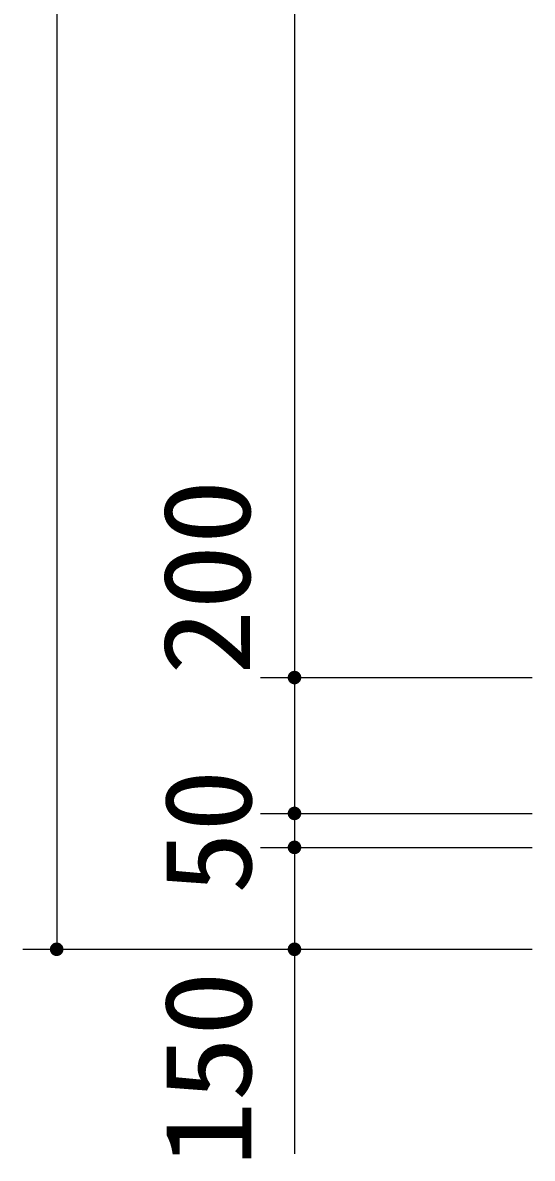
# Model space of a CAD drawing. Units: millimetres, scale not verified. Extents: x -14850 to 14850, y -10500 to 10500.
# Drawn here: x -11291 to -10541, y -6317 to -4646 of the extents above; entities that cross this region are included whole.
import ezdxf
from ezdxf.enums import TextEntityAlignment as Align

# ---------------------------------------------------------------- set-up
doc = ezdxf.new("R2010")
doc.units = ezdxf.units.MM
doc.header["$LTSCALE"] = 50
doc.layers.add('0-0_製作', color=5, linetype='Continuous', lineweight=25)
doc.styles.add('ＭＳ ゴシック', font='')
doc.styles.get('ＭＳ ゴシック').set_extended_font_data('MS Gothic')

msp = doc.modelspace()

# ---------------------------------------------------------------- linework, layer by layer
at = {"layer": '0-0_製作', "color": 2}
for p, q in [((-11240.99, -2829.5), (-11240.99, -6009.5)), ((-10890.99, -3079.5), (-10890.99, -5609.5)), ((-10940.99, -5609.5), (-10540.99, -5609.5)), ((-10890.99, -5609.5), (-10890.99, -5809.5)), ((-10940.99, -5809.5), (-10540.99, -5809.5)), ((-10890.99, -5809.5), (-10890.99, -5859.5)), ((-10940.99, -5859.5), (-10540.99, -5859.5)), ((-10890.99, -5859.5), (-10890.99, -6009.5)), ((-11290.99, -6009.5), (-10540.99, -6009.5)), ((-10890.99, -6009.5), (-10890.99, -6310.46))]:
    msp.add_line(p, q, dxfattribs=at)
at = {"layer": '0-0_製作'}
for points in [[(-10894.67, -5600.2), (-10890.99, -5599.5), (-10890.99, -5609.5)], [(-10893.48, -5599.81), (-10890.99, -5599.5), (-10894.67, -5600.2)], [(-10892.25, -5599.58), (-10890.99, -5599.5), (-10893.48, -5599.81)], [(-10890.99, -5599.5), (-10880.99, -5609.5), (-10890.99, -5609.5)], [(-10890.36, -5599.52), (-10880.99, -5609.5), (-10890.99, -5599.5)], [(-10889.12, -5599.67), (-10880.99, -5609.5), (-10890.36, -5599.52)], [(-10887.9, -5599.99), (-10880.99, -5609.5), (-10889.12, -5599.67)], [(-10900.97, -5608.87), (-10890.99, -5609.5), (-10900.99, -5609.5)], [(-10900.99, -5609.5), (-10897.37, -5617.2), (-10900.91, -5610.75)], [(-10900.99, -5609.5), (-10896.35, -5617.94), (-10897.37, -5617.2)], [(-10890.99, -5609.5), (-10896.35, -5617.94), (-10900.99, -5609.5)], [(-10900.81, -5607.62), (-10890.99, -5609.5), (-10900.97, -5608.87)], [(-10900.91, -5610.75), (-10898.28, -5616.34), (-10900.68, -5611.98)], [(-10900.91, -5610.75), (-10897.37, -5617.2), (-10898.28, -5616.34)], [(-10900.5, -5606.41), (-10890.99, -5609.5), (-10900.81, -5607.62)], [(-10900.68, -5611.98), (-10899.08, -5615.37), (-10900.29, -5613.18)], [(-10900.68, -5611.98), (-10898.28, -5616.34), (-10899.08, -5615.37)], [(-10900.04, -5605.24), (-10890.99, -5609.5), (-10900.5, -5606.41)], [(-10900.29, -5613.18), (-10899.08, -5615.37), (-10899.75, -5614.31)], [(-10899.44, -5604.14), (-10890.99, -5609.5), (-10900.04, -5605.24)], [(-10898.7, -5603.12), (-10890.99, -5609.5), (-10899.44, -5604.14)], [(-10897.84, -5602.21), (-10890.99, -5609.5), (-10898.7, -5603.12)], [(-10896.87, -5601.41), (-10890.99, -5609.5), (-10897.84, -5602.21)], [(-10895.81, -5600.73), (-10890.99, -5609.5), (-10896.87, -5601.41)], [(-10890.99, -5609.5), (-10895.25, -5618.54), (-10896.35, -5617.94)], [(-10894.67, -5600.2), (-10890.99, -5609.5), (-10895.81, -5600.73)], [(-10890.99, -5609.5), (-10894.08, -5619.01), (-10895.25, -5618.54)], [(-10890.99, -5609.5), (-10892.87, -5619.32), (-10894.08, -5619.01)], [(-10890.99, -5609.5), (-10891.62, -5619.48), (-10892.87, -5619.32)], [(-10890.99, -5609.5), (-10890.99, -5619.5), (-10891.62, -5619.48)], [(-10890.99, -5609.5), (-10889.74, -5619.42), (-10890.99, -5619.5)], [(-10890.99, -5609.5), (-10888.51, -5619.18), (-10889.74, -5619.42)], [(-10890.99, -5609.5), (-10887.31, -5618.79), (-10888.51, -5619.18)], [(-10890.99, -5609.5), (-10886.17, -5618.26), (-10887.31, -5618.79)], [(-10880.99, -5609.5), (-10886.17, -5618.26), (-10890.99, -5609.5)], [(-10886.73, -5600.45), (-10880.99, -5609.5), (-10887.9, -5599.99)], [(-10885.63, -5601.05), (-10880.99, -5609.5), (-10886.73, -5600.45)], [(-10880.99, -5609.5), (-10885.11, -5617.59), (-10886.17, -5618.26)], [(-10884.62, -5601.79), (-10880.99, -5609.5), (-10885.63, -5601.05)], [(-10880.99, -5609.5), (-10884.15, -5616.79), (-10885.11, -5617.59)], [(-10884.62, -5601.79), (-10881.07, -5608.24), (-10880.99, -5609.5)], [(-10883.7, -5602.65), (-10881.07, -5608.24), (-10884.62, -5601.79)], [(-10880.99, -5609.5), (-10883.29, -5615.87), (-10884.15, -5616.79)], [(-10883.7, -5602.65), (-10881.31, -5607.01), (-10881.07, -5608.24)], [(-10882.9, -5603.62), (-10881.31, -5607.01), (-10883.7, -5602.65)], [(-10880.99, -5609.5), (-10882.55, -5614.85), (-10883.29, -5615.87)], [(-10882.9, -5603.62), (-10881.69, -5605.82), (-10881.31, -5607.01)], [(-10882.23, -5604.68), (-10881.69, -5605.82), (-10882.9, -5603.62)], [(-10880.99, -5609.5), (-10881.94, -5613.75), (-10882.55, -5614.85)], [(-10880.99, -5609.5), (-10881.48, -5612.59), (-10881.94, -5613.75)], [(-10880.99, -5609.5), (-10881.17, -5611.37), (-10881.48, -5612.59)], [(-10880.99, -5609.5), (-10881.01, -5610.12), (-10881.17, -5611.37)], [(-10894.67, -5800.2), (-10890.99, -5809.5), (-10895.81, -5800.73)], [(-10894.67, -5800.2), (-10890.99, -5799.5), (-10890.99, -5809.5)], [(-10893.48, -5799.81), (-10890.99, -5799.5), (-10894.67, -5800.2)], [(-10892.25, -5799.58), (-10890.99, -5799.5), (-10893.48, -5799.81)], [(-10890.99, -5799.5), (-10880.99, -5809.5), (-10890.99, -5809.5)], [(-10890.36, -5799.52), (-10880.99, -5809.5), (-10890.99, -5799.5)], [(-10889.12, -5799.67), (-10880.99, -5809.5), (-10890.36, -5799.52)], [(-10887.9, -5799.99), (-10880.99, -5809.5), (-10889.12, -5799.67)], [(-10886.73, -5800.45), (-10880.99, -5809.5), (-10887.9, -5799.99)], [(-10885.63, -5801.05), (-10880.99, -5809.5), (-10886.73, -5800.45)], [(-10900.97, -5808.87), (-10890.99, -5809.5), (-10900.99, -5809.5)], [(-10900.99, -5809.5), (-10897.37, -5817.2), (-10900.91, -5810.75)], [(-10900.99, -5809.5), (-10896.35, -5817.94), (-10897.37, -5817.2)], [(-10890.99, -5809.5), (-10896.35, -5817.94), (-10900.99, -5809.5)], [(-10900.81, -5807.62), (-10890.99, -5809.5), (-10900.97, -5808.87)], [(-10900.91, -5810.75), (-10898.28, -5816.34), (-10900.68, -5811.98)], [(-10900.91, -5810.75), (-10897.37, -5817.2), (-10898.28, -5816.34)], [(-10900.5, -5806.41), (-10890.99, -5809.5), (-10900.81, -5807.62)], [(-10900.68, -5811.98), (-10899.08, -5815.37), (-10900.29, -5813.18)], [(-10900.68, -5811.98), (-10898.28, -5816.34), (-10899.08, -5815.37)], [(-10900.04, -5805.24), (-10890.99, -5809.5), (-10900.5, -5806.41)], [(-10900.29, -5813.18), (-10899.08, -5815.37), (-10899.75, -5814.31)], [(-10899.44, -5804.14), (-10890.99, -5809.5), (-10900.04, -5805.24)], [(-10898.7, -5803.12), (-10890.99, -5809.5), (-10899.44, -5804.14)], [(-10897.84, -5802.21), (-10890.99, -5809.5), (-10898.7, -5803.12)], [(-10896.87, -5801.41), (-10890.99, -5809.5), (-10897.84, -5802.21)], [(-10895.81, -5800.73), (-10890.99, -5809.5), (-10896.87, -5801.41)], [(-10890.99, -5809.5), (-10895.25, -5818.54), (-10896.35, -5817.94)], [(-10890.99, -5809.5), (-10894.08, -5819.01), (-10895.25, -5818.54)], [(-10890.99, -5809.5), (-10892.87, -5819.32), (-10894.08, -5819.01)], [(-10890.99, -5809.5), (-10891.62, -5819.48), (-10892.87, -5819.32)], [(-10890.99, -5809.5), (-10890.99, -5819.5), (-10891.62, -5819.48)], [(-10890.99, -5809.5), (-10889.74, -5819.42), (-10890.99, -5819.5)], [(-10890.99, -5809.5), (-10888.51, -5819.18), (-10889.74, -5819.42)], [(-10890.99, -5809.5), (-10887.31, -5818.79), (-10888.51, -5819.18)], [(-10890.99, -5809.5), (-10886.17, -5818.26), (-10887.31, -5818.79)], [(-10880.99, -5809.5), (-10886.17, -5818.26), (-10890.99, -5809.5)], [(-10880.99, -5809.5), (-10885.11, -5817.59), (-10886.17, -5818.26)], [(-10884.62, -5801.79), (-10880.99, -5809.5), (-10885.63, -5801.05)], [(-10880.99, -5809.5), (-10884.15, -5816.79), (-10885.11, -5817.59)], [(-10884.62, -5801.79), (-10881.07, -5808.24), (-10880.99, -5809.5)], [(-10883.7, -5802.65), (-10881.07, -5808.24), (-10884.62, -5801.79)], [(-10880.99, -5809.5), (-10883.29, -5815.87), (-10884.15, -5816.79)], [(-10883.7, -5802.65), (-10881.31, -5807.01), (-10881.07, -5808.24)], [(-10882.9, -5803.62), (-10881.31, -5807.01), (-10883.7, -5802.65)], [(-10880.99, -5809.5), (-10882.55, -5814.85), (-10883.29, -5815.87)], [(-10882.9, -5803.62), (-10881.69, -5805.82), (-10881.31, -5807.01)], [(-10882.23, -5804.68), (-10881.69, -5805.82), (-10882.9, -5803.62)], [(-10880.99, -5809.5), (-10881.94, -5813.75), (-10882.55, -5814.85)], [(-10880.99, -5809.5), (-10881.48, -5812.59), (-10881.94, -5813.75)], [(-10880.99, -5809.5), (-10881.17, -5811.37), (-10881.48, -5812.59)], [(-10880.99, -5809.5), (-10881.01, -5810.12), (-10881.17, -5811.37)], [(-10894.67, -5850.2), (-10890.99, -5859.5), (-10895.81, -5850.73)], [(-10894.67, -5850.2), (-10890.99, -5849.5), (-10890.99, -5859.5)], [(-10893.48, -5849.81), (-10890.99, -5849.5), (-10894.67, -5850.2)], [(-10892.25, -5849.58), (-10890.99, -5849.5), (-10893.48, -5849.81)], [(-10890.99, -5849.5), (-10880.99, -5859.5), (-10890.99, -5859.5)], [(-10890.36, -5849.52), (-10880.99, -5859.5), (-10890.99, -5849.5)], [(-10889.12, -5849.67), (-10880.99, -5859.5), (-10890.36, -5849.52)], [(-10887.9, -5849.99), (-10880.99, -5859.5), (-10889.12, -5849.67)], [(-10886.73, -5850.45), (-10880.99, -5859.5), (-10887.9, -5849.99)], [(-10885.63, -5851.05), (-10880.99, -5859.5), (-10886.73, -5850.45)], [(-10900.97, -5858.87), (-10890.99, -5859.5), (-10900.99, -5859.5)], [(-10900.99, -5859.5), (-10897.37, -5867.2), (-10900.91, -5860.75)], [(-10900.99, -5859.5), (-10896.35, -5867.94), (-10897.37, -5867.2)], [(-10890.99, -5859.5), (-10896.35, -5867.94), (-10900.99, -5859.5)], [(-10900.81, -5857.62), (-10890.99, -5859.5), (-10900.97, -5858.87)], [(-10900.91, -5860.75), (-10898.28, -5866.34), (-10900.68, -5861.98)], [(-10900.91, -5860.75), (-10897.37, -5867.2), (-10898.28, -5866.34)], [(-10900.5, -5856.41), (-10890.99, -5859.5), (-10900.81, -5857.62)], [(-10900.68, -5861.98), (-10899.08, -5865.37), (-10900.29, -5863.18)], [(-10900.68, -5861.98), (-10898.28, -5866.34), (-10899.08, -5865.37)], [(-10900.04, -5855.24), (-10890.99, -5859.5), (-10900.5, -5856.41)], [(-10900.29, -5863.18), (-10899.08, -5865.37), (-10899.75, -5864.31)], [(-10899.44, -5854.14), (-10890.99, -5859.5), (-10900.04, -5855.24)], [(-10898.7, -5853.12), (-10890.99, -5859.5), (-10899.44, -5854.14)], [(-10897.84, -5852.21), (-10890.99, -5859.5), (-10898.7, -5853.12)], [(-10896.87, -5851.41), (-10890.99, -5859.5), (-10897.84, -5852.21)], [(-10895.81, -5850.73), (-10890.99, -5859.5), (-10896.87, -5851.41)], [(-10890.99, -5859.5), (-10895.25, -5868.54), (-10896.35, -5867.94)], [(-10890.99, -5859.5), (-10894.08, -5869.01), (-10895.25, -5868.54)], [(-10890.99, -5859.5), (-10892.87, -5869.32), (-10894.08, -5869.01)], [(-10890.99, -5859.5), (-10891.62, -5869.48), (-10892.87, -5869.32)], [(-10890.99, -5859.5), (-10890.99, -5869.5), (-10891.62, -5869.48)], [(-10890.99, -5859.5), (-10889.74, -5869.42), (-10890.99, -5869.5)], [(-10890.99, -5859.5), (-10888.51, -5869.18), (-10889.74, -5869.42)], [(-10890.99, -5859.5), (-10887.31, -5868.79), (-10888.51, -5869.18)], [(-10890.99, -5859.5), (-10886.17, -5868.26), (-10887.31, -5868.79)], [(-10880.99, -5859.5), (-10886.17, -5868.26), (-10890.99, -5859.5)], [(-10880.99, -5859.5), (-10885.11, -5867.59), (-10886.17, -5868.26)], [(-10884.62, -5851.79), (-10880.99, -5859.5), (-10885.63, -5851.05)], [(-10880.99, -5859.5), (-10884.15, -5866.79), (-10885.11, -5867.59)], [(-10884.62, -5851.79), (-10881.07, -5858.24), (-10880.99, -5859.5)], [(-10883.7, -5852.65), (-10881.07, -5858.24), (-10884.62, -5851.79)], [(-10880.99, -5859.5), (-10883.29, -5865.87), (-10884.15, -5866.79)], [(-10883.7, -5852.65), (-10881.31, -5857.01), (-10881.07, -5858.24)], [(-10882.9, -5853.62), (-10881.31, -5857.01), (-10883.7, -5852.65)], [(-10880.99, -5859.5), (-10882.55, -5864.85), (-10883.29, -5865.87)], [(-10882.9, -5853.62), (-10881.69, -5855.82), (-10881.31, -5857.01)], [(-10882.23, -5854.68), (-10881.69, -5855.82), (-10882.9, -5853.62)], [(-10880.99, -5859.5), (-10881.94, -5863.75), (-10882.55, -5864.85)], [(-10880.99, -5859.5), (-10881.48, -5862.59), (-10881.94, -5863.75)], [(-10880.99, -5859.5), (-10881.17, -5861.37), (-10881.48, -5862.59)], [(-10880.99, -5859.5), (-10881.01, -5860.12), (-10881.17, -5861.37)], [(-11245.81, -6000.73), (-11240.99, -6009.5), (-11246.87, -6001.41)], [(-11244.67, -6000.2), (-11240.99, -6009.5), (-11245.81, -6000.73)], [(-11244.67, -6000.2), (-11240.99, -5999.5), (-11240.99, -6009.5)], [(-11243.48, -5999.81), (-11240.99, -5999.5), (-11244.67, -6000.2)], [(-11242.25, -5999.58), (-11240.99, -5999.5), (-11243.48, -5999.81)], [(-11240.99, -5999.5), (-11230.99, -6009.5), (-11240.99, -6009.5)], [(-11240.36, -5999.52), (-11230.99, -6009.5), (-11240.99, -5999.5)], [(-11239.12, -5999.67), (-11230.99, -6009.5), (-11240.36, -5999.52)], [(-11237.9, -5999.99), (-11230.99, -6009.5), (-11239.12, -5999.67)], [(-11236.73, -6000.45), (-11230.99, -6009.5), (-11237.9, -5999.99)], [(-11235.63, -6001.05), (-11230.99, -6009.5), (-11236.73, -6000.45)], [(-11234.62, -6001.79), (-11230.99, -6009.5), (-11235.63, -6001.05)], [(-10895.81, -6000.73), (-10890.99, -6009.5), (-10896.87, -6001.41)], [(-10895.81, -6000.73), (-10890.99, -5999.5), (-10890.99, -6009.5)], [(-10894.67, -6000.2), (-10890.99, -5999.5), (-10895.81, -6000.73)], [(-10893.48, -5999.81), (-10890.99, -5999.5), (-10894.67, -6000.2)], [(-10892.25, -5999.58), (-10890.99, -5999.5), (-10893.48, -5999.81)], [(-10890.99, -5999.5), (-10880.99, -6009.5), (-10890.99, -6009.5)], [(-10890.36, -5999.52), (-10880.99, -6009.5), (-10890.99, -5999.5)], [(-10889.12, -5999.67), (-10880.99, -6009.5), (-10890.36, -5999.52)], [(-10887.9, -5999.99), (-10880.99, -6009.5), (-10889.12, -5999.67)], [(-10886.73, -6000.45), (-10880.99, -6009.5), (-10887.9, -5999.99)], [(-10885.63, -6001.05), (-10880.99, -6009.5), (-10886.73, -6000.45)], [(-10885.63, -6001.05), (-10881.07, -6008.24), (-10880.99, -6009.5)], [(-10884.62, -6001.79), (-10881.07, -6008.24), (-10885.63, -6001.05)], [(-11250.97, -6008.87), (-11240.99, -6009.5), (-11250.99, -6009.5)], [(-11250.99, -6009.5), (-11247.37, -6017.2), (-11250.91, -6010.75)], [(-11250.99, -6009.5), (-11246.35, -6017.94), (-11247.37, -6017.2)], [(-11240.99, -6009.5), (-11246.35, -6017.94), (-11250.99, -6009.5)], [(-11250.81, -6007.62), (-11240.99, -6009.5), (-11250.97, -6008.87)], [(-11250.91, -6010.75), (-11248.28, -6016.34), (-11250.68, -6011.98)], [(-11250.91, -6010.75), (-11247.37, -6017.2), (-11248.28, -6016.34)], [(-11250.5, -6006.41), (-11240.99, -6009.5), (-11250.81, -6007.62)], [(-11250.68, -6011.98), (-11249.08, -6015.37), (-11250.29, -6013.18)], [(-11250.68, -6011.98), (-11248.28, -6016.34), (-11249.08, -6015.37)], [(-11250.04, -6005.24), (-11240.99, -6009.5), (-11250.5, -6006.41)], [(-11250.29, -6013.18), (-11249.08, -6015.37), (-11249.75, -6014.31)], [(-11249.44, -6004.14), (-11240.99, -6009.5), (-11250.04, -6005.24)], [(-11248.7, -6003.12), (-11240.99, -6009.5), (-11249.44, -6004.14)], [(-11247.84, -6002.21), (-11240.99, -6009.5), (-11248.7, -6003.12)], [(-11246.87, -6001.41), (-11240.99, -6009.5), (-11247.84, -6002.21)], [(-11240.99, -6009.5), (-11245.25, -6018.54), (-11246.35, -6017.94)], [(-11240.99, -6009.5), (-11244.08, -6019.01), (-11245.25, -6018.54)], [(-11240.99, -6009.5), (-11242.87, -6019.32), (-11244.08, -6019.01)], [(-11240.99, -6009.5), (-11241.62, -6019.48), (-11242.87, -6019.32)], [(-11240.99, -6009.5), (-11240.99, -6019.5), (-11241.62, -6019.48)], [(-11240.99, -6009.5), (-11239.74, -6019.42), (-11240.99, -6019.5)], [(-11240.99, -6009.5), (-11238.51, -6019.18), (-11239.74, -6019.42)], [(-11240.99, -6009.5), (-11237.31, -6018.79), (-11238.51, -6019.18)], [(-11240.99, -6009.5), (-11236.17, -6018.26), (-11237.31, -6018.79)], [(-11230.99, -6009.5), (-11236.17, -6018.26), (-11240.99, -6009.5)], [(-11230.99, -6009.5), (-11235.11, -6017.59), (-11236.17, -6018.26)], [(-11230.99, -6009.5), (-11234.15, -6016.79), (-11235.11, -6017.59)], [(-11234.62, -6001.79), (-11231.07, -6008.24), (-11230.99, -6009.5)], [(-11233.7, -6002.65), (-11231.07, -6008.24), (-11234.62, -6001.79)], [(-11230.99, -6009.5), (-11233.29, -6015.87), (-11234.15, -6016.79)], [(-11233.7, -6002.65), (-11231.31, -6007.01), (-11231.07, -6008.24)], [(-11232.9, -6003.62), (-11231.31, -6007.01), (-11233.7, -6002.65)], [(-11230.99, -6009.5), (-11232.55, -6014.85), (-11233.29, -6015.87)], [(-11232.9, -6003.62), (-11231.69, -6005.82), (-11231.31, -6007.01)], [(-11232.23, -6004.68), (-11231.69, -6005.82), (-11232.9, -6003.62)], [(-11230.99, -6009.5), (-11231.94, -6013.75), (-11232.55, -6014.85)], [(-11230.99, -6009.5), (-11231.48, -6012.59), (-11231.94, -6013.75)], [(-11230.99, -6009.5), (-11231.17, -6011.37), (-11231.48, -6012.59)], [(-11230.99, -6009.5), (-11231.01, -6010.12), (-11231.17, -6011.37)], [(-10900.97, -6008.87), (-10890.99, -6009.5), (-10900.99, -6009.5)], [(-10900.99, -6009.5), (-10896.35, -6017.94), (-10900.91, -6010.75)], [(-10900.99, -6009.5), (-10895.25, -6018.54), (-10896.35, -6017.94)], [(-10890.99, -6009.5), (-10895.25, -6018.54), (-10900.99, -6009.5)], [(-10900.81, -6007.62), (-10890.99, -6009.5), (-10900.97, -6008.87)], [(-10900.91, -6010.75), (-10897.37, -6017.2), (-10900.68, -6011.98)], [(-10900.91, -6010.75), (-10896.35, -6017.94), (-10897.37, -6017.2)], [(-10900.5, -6006.41), (-10890.99, -6009.5), (-10900.81, -6007.62)], [(-10900.68, -6011.98), (-10898.28, -6016.34), (-10900.29, -6013.18)], [(-10900.68, -6011.98), (-10897.37, -6017.2), (-10898.28, -6016.34)], [(-10900.04, -6005.24), (-10890.99, -6009.5), (-10900.5, -6006.41)], [(-10900.29, -6013.18), (-10899.08, -6015.37), (-10899.75, -6014.31)], [(-10900.29, -6013.18), (-10898.28, -6016.34), (-10899.08, -6015.37)], [(-10899.44, -6004.14), (-10890.99, -6009.5), (-10900.04, -6005.24)], [(-10898.7, -6003.12), (-10890.99, -6009.5), (-10899.44, -6004.14)], [(-10897.84, -6002.21), (-10890.99, -6009.5), (-10898.7, -6003.12)], [(-10896.87, -6001.41), (-10890.99, -6009.5), (-10897.84, -6002.21)], [(-10890.99, -6009.5), (-10894.08, -6019.01), (-10895.25, -6018.54)], [(-10890.99, -6009.5), (-10892.87, -6019.32), (-10894.08, -6019.01)], [(-10890.99, -6009.5), (-10891.62, -6019.48), (-10892.87, -6019.32)], [(-10890.99, -6009.5), (-10890.99, -6019.5), (-10891.62, -6019.48)], [(-10890.99, -6009.5), (-10889.74, -6019.42), (-10890.99, -6019.5)], [(-10890.99, -6009.5), (-10888.51, -6019.18), (-10889.74, -6019.42)], [(-10890.99, -6009.5), (-10887.31, -6018.79), (-10888.51, -6019.18)], [(-10890.99, -6009.5), (-10886.17, -6018.26), (-10887.31, -6018.79)], [(-10890.99, -6009.5), (-10885.11, -6017.59), (-10886.17, -6018.26)], [(-10880.99, -6009.5), (-10885.11, -6017.59), (-10890.99, -6009.5)], [(-10880.99, -6009.5), (-10884.15, -6016.79), (-10885.11, -6017.59)], [(-10884.62, -6001.79), (-10881.31, -6007.01), (-10881.07, -6008.24)], [(-10883.7, -6002.65), (-10881.31, -6007.01), (-10884.62, -6001.79)], [(-10880.99, -6009.5), (-10883.29, -6015.87), (-10884.15, -6016.79)], [(-10883.7, -6002.65), (-10881.69, -6005.82), (-10881.31, -6007.01)], [(-10882.9, -6003.62), (-10881.69, -6005.82), (-10883.7, -6002.65)], [(-10880.99, -6009.5), (-10882.55, -6014.85), (-10883.29, -6015.87)], [(-10882.9, -6003.62), (-10882.23, -6004.68), (-10881.69, -6005.82)], [(-10880.99, -6009.5), (-10881.94, -6013.75), (-10882.55, -6014.85)], [(-10880.99, -6009.5), (-10881.48, -6012.59), (-10881.94, -6013.75)], [(-10880.99, -6009.5), (-10881.17, -6011.37), (-10881.48, -6012.59)], [(-10880.99, -6009.5), (-10881.01, -6010.12), (-10881.17, -6011.37)]]:
    msp.add_solid(points, dxfattribs=at)

# ---------------------------------------------------------------- texts
at = {"layer": '0-0_製作', "color": 4, "style": 'ＭＳ ゴシック'}
for s, width, p in [('200', 1.1, (-10917.79, -5605.83)), ('50', 1.05, (-10915.99, -5928.25)), ('150', 1.1, (-10916.11, -6329.65))]:
    msp.add_text(s, height=128.4, rotation=90, dxfattribs=dict(at, width=width)).set_placement(p, align=Align.BOTTOM_LEFT)

doc.saveas('drawing.dxf')
